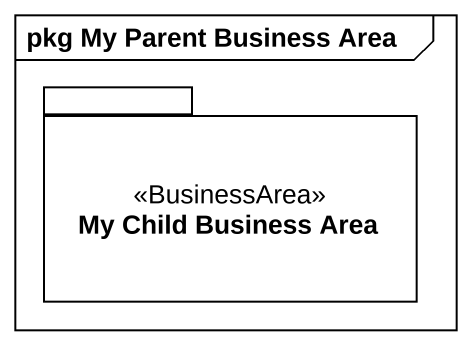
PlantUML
@startuml
mainframe pkg My Parent Business Area
package "My Child Business Area" as My_Child_Business_Area <<BusinessArea>> {
}
@enduml
